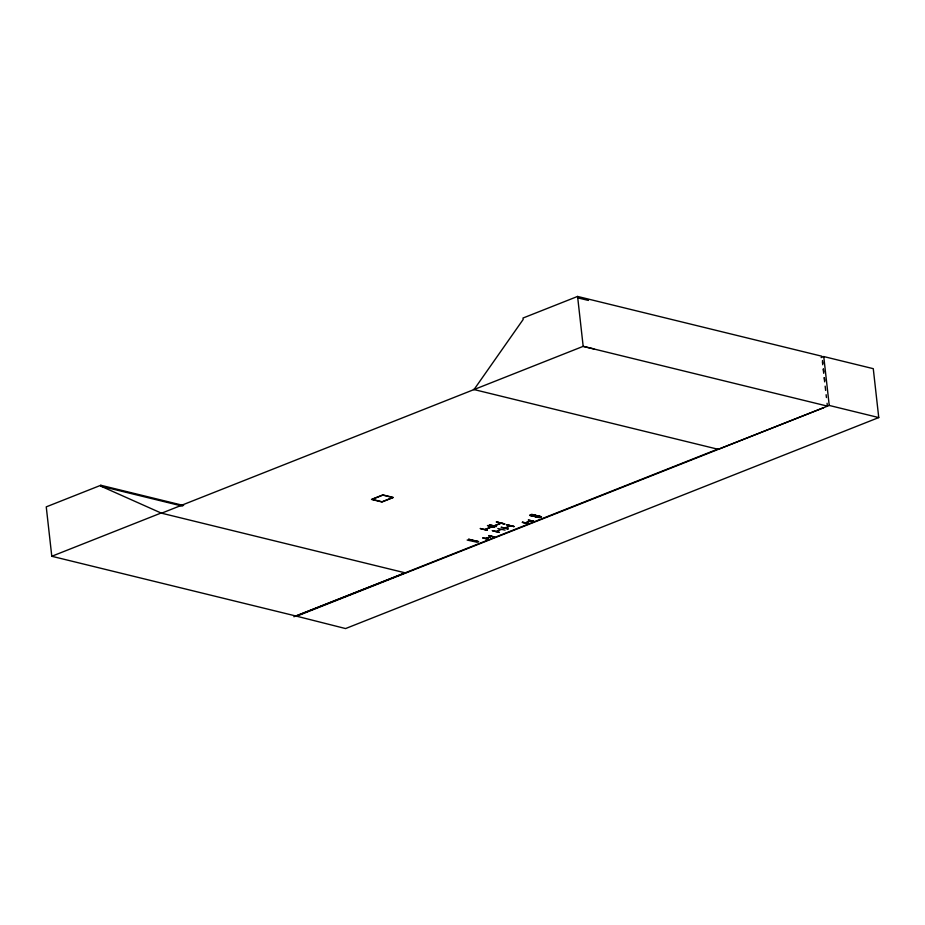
<?xml version="1.0" encoding="UTF-8"?>
<svg xmlns="http://www.w3.org/2000/svg" width="925" height="925" viewBox="0 0 925 925"><rect width="100%" height="100%" fill="white"/><g stroke="black" fill="none" stroke-linecap="round" stroke-linejoin="round"><path stroke-width="1.39" d="M488.215 539.148L482.723 538.015M488.192 538.847L482.966 537.864M522.498 522.255L527.759 523.18M527.759 523.504L522.267 522.371M476.849 542.177L467.148 540.061M478.537 541.645L468.466 539.553L478.028 541.703M539.263 517.48L529.62 515.329L539.229 517.503M539.518 517.491L529.99 515.179L539.749 517.41M540.778 516.878C510.773 509.906 561.637 521.527 531.678 514.416M474.028 389.552L523.168 319.46L523.007 318.038L577.582 296.439L821.793 356.206M468.547 539.391L469.079 539.287M485.544 538.558L491.429 536.384L485.775 538.616M530.603 520.706L525.446 522.937M530.95 520.752L525.423 522.926M183.636 505.524L100.825 485.267L46.25 506.865L51.788 556.272L296 616.038L717.661 449.18M51.788 556.272L161.019 513.051L405.728 572.98M821.099 357.605L823.747 356.553L873.269 368.67L878.75 417.568L345.568 628.561L296 616.038M487.729 525.504L491.846 526.718L484.885 529.47M489.475 524.822L496.471 526.533L489.452 524.799M493.881 525.909L500.853 523.157C485.613 519.179 515.248 526.533 501.142 523.226L494.17 525.978M485.174 529.539L492.146 526.788L494.736 527.215L487.44 525.597M487.151 530.222L480.156 528.499L487.174 530.187M497.8 528.51L505.062 530.118M507.062 524.845L514.057 526.556L507.085 524.868M495.765 531.493L501.419 529.447M504.761 527.944L510.415 525.886M498.309 530.696L499.211 530.326M522.556 522.301L527.805 523.585M508.091 528.95L501.084 527.238L508.103 528.915M488.782 535.621L494.262 536.847M296.046 616.443L829.239 405.451L878.75 417.568M293.884 616.744L405.162 572.841M823.597 407.752L718.239 449.319L473.45 389.413M577.743 297.862L588.439 300.428M593.885 348.922L583.178 346.355L161.528 513.213L100.929 486.18L100.825 485.267M541.298 516.774L531.817 514.462M533.806 521.214L528.244 520.058L533.563 521.261M496.436 522.035L503.732 523.654M506.796 524.949L514.08 526.579M508.207 526.764L507.547 527.204M493.95 536.986L489.001 535.54M468.906 539.263L478.56 541.611M100.929 486.18L182.329 506.102M823.747 356.553L829.239 405.451M822.475 360.53L822.799 363.386M823.435 369.087L823.759 371.942M824.395 377.643L824.718 380.499M822.429 361.906L822.753 364.762M823.238 369.04L823.712 373.318M824.198 377.597L824.672 381.875M825.158 386.153L825.632 390.431M826.118 394.709L826.43 397.565M827.077 403.277L827.389 406.121L583.178 346.355L577.582 296.439M382.869 494.91L371.503 499.408L382.002 501.974L393.368 497.477L382.869 494.91M382.846 495.106L372.116 499.35L382.025 501.778L392.767 497.534L382.846 495.106M492.412 530.673L499.408 532.395L492.377 530.661"/></g></svg>
